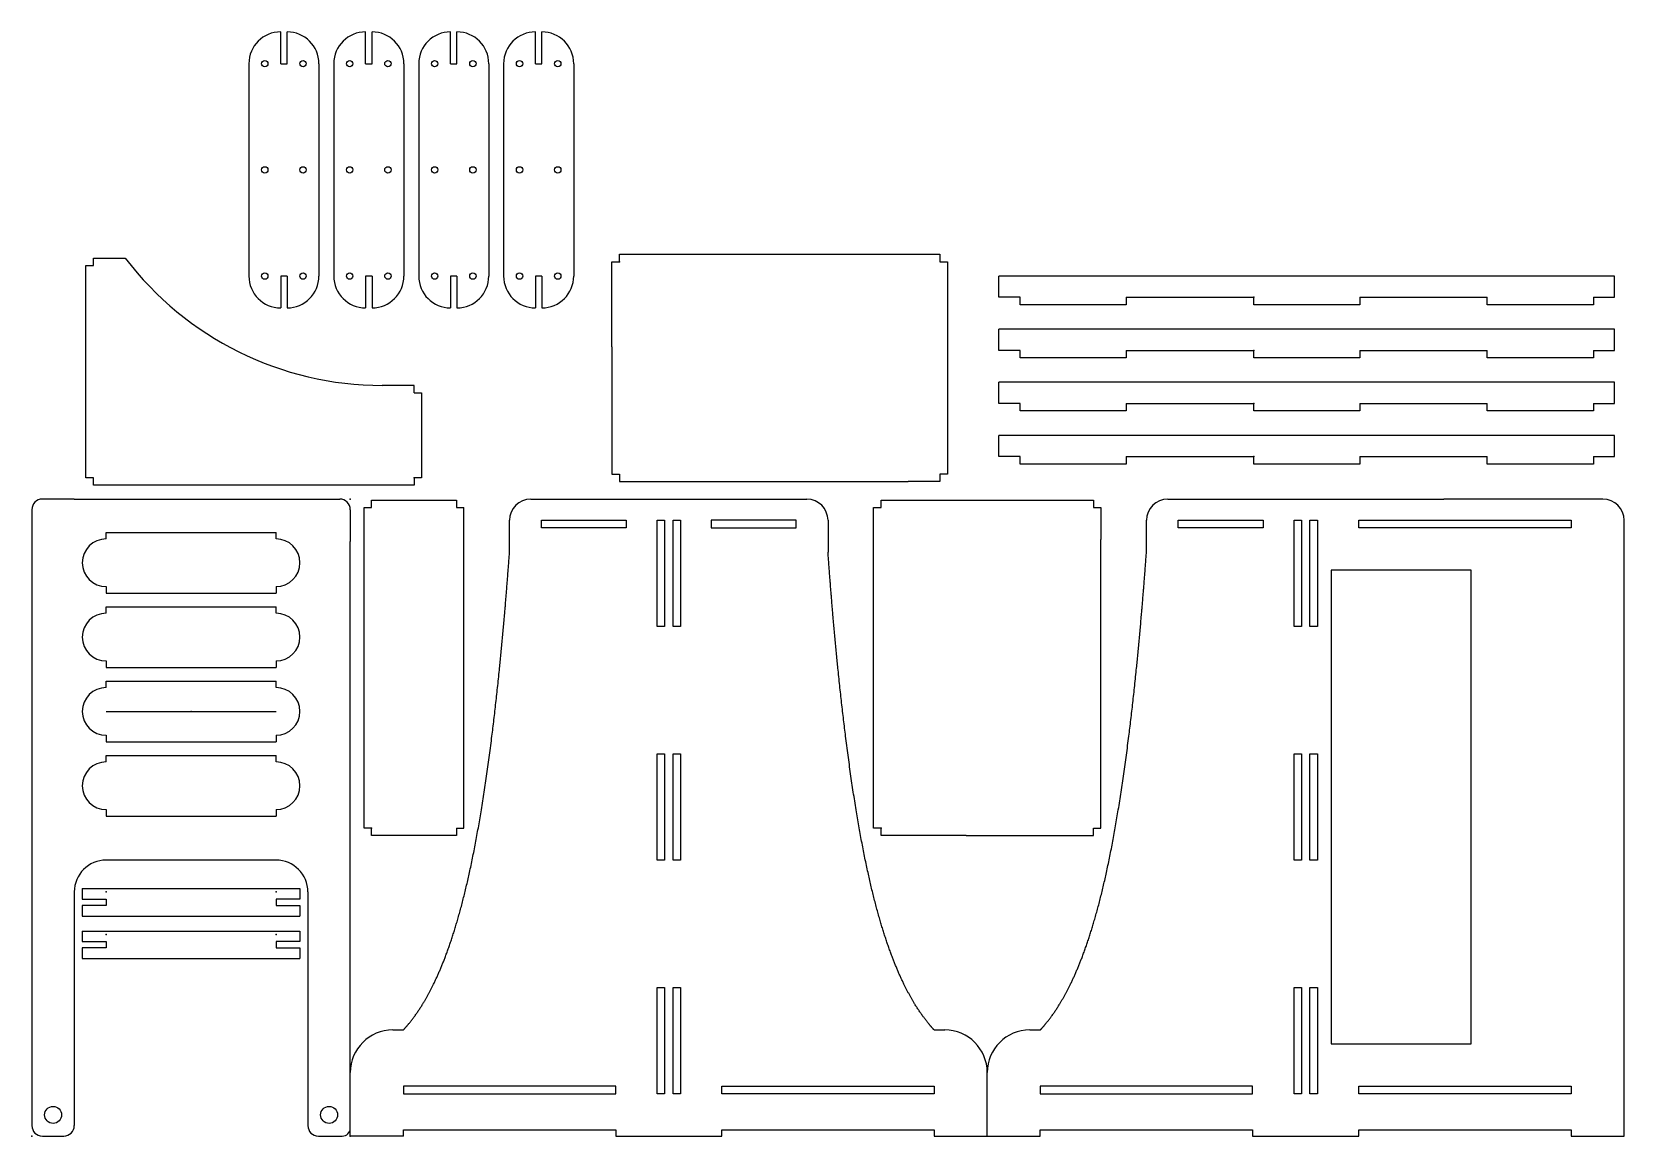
# Model space of a CAD drawing. Header units: centimetres. Extents: x 0 to 75, y 0 to 52.
import ezdxf

# ---------------------------------------------------------------- set-up
doc = ezdxf.new("R2010")
doc.units = ezdxf.units.CM
doc.header["$MEASUREMENT"] = 0
doc.layers.add('Yoke_Sketch1', color=7, linetype='Continuous')

# ---------------------------------------------------------------- blocks, each defined once
blk = doc.blocks.new('Yoke')
at = {"layer": 'Yoke_Sketch1'}
for p, q in [((11.722, 50.5), (11.722, 52)), ((12.022, 50.5), (12.022, 52)), ((15.722, 50.5), (15.722, 52)), ((16.022, 50.5), (16.022, 52)), ((19.722, 50.5), (19.722, 52)), ((20.022, 50.5), (20.022, 52)), ((23.722, 50.5), (23.722, 52)), ((24.022, 50.5), (24.022, 52)), ((10.222, 50.5), (10.222, 40.5)), ((11.722, 50.5), (12.022, 50.5)), ((13.522, 50.5), (13.522, 40.5)), ((14.222, 50.5), (14.222, 40.5)), ((15.722, 50.5), (16.022, 50.5)), ((17.522, 50.5), (17.522, 40.5)), ((18.222, 50.5), (18.222, 40.5)), ((19.722, 50.5), (20.022, 50.5)), ((21.522, 50.5), (21.522, 40.5)), ((22.222, 50.5), (22.222, 40.5)), ((23.722, 50.5), (24.022, 50.5)), ((25.522, 50.5), (25.522, 40.5)), ((2.9, 41.35), (4.4, 41.35)), ((2.9, 41), (2.9, 41.35)), ((27.675, 41.175), (27.675, 41.525)), ((27.675, 41.525), (42.775, 41.525)), ((42.775, 41.525), (42.775, 41.175)), ((2.55, 31), (2.55, 41)), ((2.55, 41), (2.9, 41)), ((27.325, 41.175), (27.675, 41.175)), ((27.325, 37.175), (27.325, 41.175)), ((42.775, 41.175), (43.125, 41.175)), ((43.125, 41.175), (43.125, 31.175)), ((74.55, 40.5), (45.55, 40.5)), ((45.55, 39.5), (45.55, 40.5)), ((12.022, 40.5), (11.722, 40.5)), ((11.722, 40.5), (11.722, 39)), ((12.022, 40.5), (12.022, 39)), ((16.022, 40.5), (15.722, 40.5)), ((15.722, 40.5), (15.722, 39)), ((16.022, 40.5), (16.022, 39)), ((19.722, 40.5), (19.722, 39)), ((20.022, 40.5), (19.722, 40.5)), ((20.022, 40.5), (20.022, 39)), ((24.022, 40.5), (23.722, 40.5)), ((23.722, 40.5), (23.722, 39)), ((24.022, 40.5), (24.022, 39)), ((74.55, 39.5), (74.55, 40.5)), ((46.55, 39.5), (45.55, 39.5)), ((46.55, 39.15), (46.55, 39.5)), ((51.55, 39.15), (46.55, 39.15)), ((51.55, 39.5), (57.55, 39.5)), ((51.55, 39.5), (51.55, 39.15)), ((57.55, 39.15), (57.55, 39.5)), ((62.55, 39.15), (57.55, 39.15)), ((62.55, 39.5), (62.55, 39.15)), ((62.55, 39.5), (68.55, 39.5)), ((68.55, 39.15), (68.55, 39.5)), ((73.55, 39.15), (68.55, 39.15)), ((73.55, 39.5), (74.55, 39.5)), ((73.55, 39.5), (73.55, 39.15)), ((45.55, 37), (45.55, 38)), ((74.55, 38), (45.55, 38)), ((74.55, 37), (74.55, 38)), ((27.325, 37.175), (27.325, 31.175)), ((46.55, 37), (45.55, 37)), ((46.55, 36.65), (46.55, 37)), ((51.55, 37), (51.55, 36.65)), ((51.55, 37), (57.55, 37)), ((57.55, 36.65), (57.55, 37)), ((62.55, 37), (62.55, 36.65)), ((62.55, 37), (68.55, 37)), ((68.55, 36.65), (68.55, 37)), ((73.55, 37), (73.55, 36.65)), ((73.55, 37), (74.55, 37)), ((51.55, 36.65), (46.55, 36.65)), ((62.55, 36.65), (57.55, 36.65)), ((73.55, 36.65), (68.55, 36.65)), ((18, 35.35), (16.5, 35.35)), ((18, 35), (18, 35.35)), ((74.55, 35.5), (45.55, 35.5)), ((45.55, 34.5), (45.55, 35.5)), ((74.55, 34.5), (74.55, 35.5)), ((18, 35), (18.35, 35)), ((18.35, 35), (18.35, 31)), ((46.55, 34.5), (45.55, 34.5)), ((73.55, 34.5), (74.55, 34.5)), ((46.55, 34.15), (46.55, 34.5)), ((51.55, 34.15), (46.55, 34.15)), ((51.55, 34.5), (57.55, 34.5)), ((51.55, 34.5), (51.55, 34.15)), ((57.55, 34.15), (57.55, 34.5)), ((62.55, 34.15), (57.55, 34.15)), ((62.55, 34.5), (62.55, 34.15)), ((62.55, 34.5), (68.55, 34.5)), ((68.55, 34.15), (68.55, 34.5)), ((73.55, 34.15), (68.55, 34.15)), ((73.55, 34.5), (73.55, 34.15)), ((74.55, 33), (45.55, 33)), ((45.55, 32), (45.55, 33)), ((74.55, 32), (74.55, 33)), ((46.55, 32), (45.55, 32)), ((46.55, 31.65), (46.55, 32)), ((51.55, 31.65), (46.55, 31.65)), ((51.55, 32), (57.55, 32)), ((51.55, 32), (51.55, 31.65)), ((57.55, 31.65), (57.55, 32)), ((62.55, 31.65), (57.55, 31.65)), ((62.55, 32), (68.55, 32)), ((62.55, 32), (62.55, 31.65)), ((68.55, 31.65), (68.55, 32)), ((73.55, 31.65), (68.55, 31.65)), ((73.55, 32), (73.55, 31.65)), ((73.55, 32), (74.55, 32)), ((2.9, 31), (2.55, 31)), ((2.9, 30.65), (2.9, 31)), ((18.35, 31), (18, 31)), ((18, 31), (18, 30.65)), ((27.325, 31.175), (27.675, 31.175)), ((27.675, 31.175), (27.675, 30.825)), ((27.675, 30.825), (41.275, 30.825)), ((42.775, 30.825), (41.275, 30.825)), ((42.775, 31.175), (42.775, 30.825)), ((43.125, 31.175), (42.775, 31.175)), ((2, 30), (0.5, 30)), ((2, 30), (14.5, 30)), ((18, 30.65), (2.9, 30.65)), ((23.5, 30), (25, 30)), ((23.5, 30), (25, 30)), ((25, 30), (35, 30)), ((25, 30), (35, 30)), ((25, 30), (35, 30)), ((25, 30), (35, 30)), ((35, 30), (36.5, 30)), ((35, 30), (36.5, 30)), ((53.5, 30), (55, 30)), ((55, 30), (65, 30)), ((55, 30), (65, 30)), ((65, 30), (66.5, 30)), ((74, 30), (66.5, 30)), ((0, 29.5), (0, 0.5)), ((15, 29.5), (15, 28)), ((15.65, 29.6), (16, 29.6)), ((15.65, 29.6), (16, 29.6)), ((15.65, 14.5), (15.65, 29.6)), ((15.65, 14.5), (15.65, 29.6)), ((16, 29.6), (16, 29.95)), ((16, 29.95), (20, 29.95)), ((16, 29.6), (16, 29.95)), ((16, 29.95), (20, 29.95)), ((20, 29.95), (20, 29.6)), ((20, 29.95), (20, 29.6)), ((20, 29.6), (20.35, 29.6)), ((20, 29.6), (20.35, 29.6)), ((20.35, 14.5), (20.35, 29.6)), ((20.35, 14.5), (20.35, 29.6)), ((39.65, 14.5), (39.65, 29.6)), ((39.65, 29.6), (40, 29.6)), ((40, 29.6), (40, 29.95)), ((40, 29.95), (50, 29.95)), ((50, 29.95), (50, 29.6)), ((50, 29.6), (50.35, 29.6)), ((50.35, 29.6), (50.35, 28.1)), ((22.5, 27.5), (22.5, 29)), ((22.5, 27.5), (22.5, 29)), ((24, 28.65), (24, 29)), ((24, 29), (28, 29)), ((24, 29), (28, 29)), ((24, 28.65), (24, 29)), ((28, 28.65), (24, 28.65)), ((28, 28.65), (24, 28.65)), ((28, 29), (28, 28.65)), ((28, 29), (28, 28.65)), ((29.45, 29), (29.8, 29)), ((29.45, 29), (29.8, 29)), ((29.45, 24), (29.45, 29)), ((29.45, 24), (29.45, 29)), ((29.45, 24), (29.45, 29)), ((29.45, 29), (29.8, 29)), ((29.45, 24), (29.45, 29)), ((29.45, 29), (29.8, 29)), ((29.8, 29), (29.8, 24)), ((29.8, 29), (29.8, 24)), ((29.8, 29), (29.8, 24)), ((29.8, 29), (29.8, 24)), ((30.2, 29), (30.55, 29)), ((30.2, 29), (30.55, 29)), ((30.2, 24), (30.2, 29)), ((30.2, 24), (30.2, 29)), ((30.2, 29), (30.55, 29)), ((30.2, 24), (30.2, 29)), ((30.2, 29), (30.55, 29)), ((30.2, 24), (30.2, 29)), ((30.55, 29), (30.55, 24)), ((30.55, 29), (30.55, 24)), ((30.55, 29), (30.55, 24)), ((30.55, 29), (30.55, 24)), ((32, 29), (32, 28.65)), ((36, 29), (32, 29)), ((36, 29), (32, 29)), ((32, 29), (32, 28.65)), ((32, 28.65), (36, 28.65)), ((32, 28.65), (36, 28.65)), ((36, 28.65), (36, 29)), ((36, 28.65), (36, 29)), ((37.5, 29), (37.5, 27.5)), ((37.5, 29), (37.5, 27.5)), ((52.5, 27.5), (52.5, 29)), ((54, 29), (58, 29)), ((54, 28.65), (54, 29)), ((58, 28.65), (54, 28.65)), ((58, 29), (58, 28.65)), ((59.45, 24), (59.45, 29)), ((59.45, 24), (59.45, 29)), ((59.45, 29), (59.8, 29)), ((59.45, 29), (59.8, 29)), ((59.8, 29), (59.8, 24)), ((59.8, 29), (59.8, 24)), ((60.2, 24), (60.2, 29)), ((60.2, 24), (60.2, 29)), ((60.2, 29), (60.55, 29)), ((60.2, 29), (60.55, 29)), ((60.55, 29), (60.55, 24)), ((60.55, 29), (60.55, 24)), ((62.5, 29), (72.5, 29)), ((62.5, 28.65), (62.5, 29)), ((72.5, 28.65), (62.5, 28.65)), ((72.5, 29), (72.5, 28.65)), ((75, 3), (75, 29)), ((3.5, 28.425), (11.5, 28.425)), ((3.5, 28.125), (3.5, 28.425)), ((11.5, 28.125), (11.5, 28.425)), ((15, 0.38), (15, 28)), ((50.35, 14.5), (50.35, 28.1)), ((61.2, 26.65), (61.2, 4.35)), ((67.8, 26.65), (61.2, 26.65)), ((67.8, 4.35), (67.8, 26.65)), ((67.8, 18), (67.8, 26.65)), ((3.5, 25.875), (3.5, 25.575)), ((3.5, 25.575), (11.5, 25.575)), ((11.5, 25.875), (11.5, 25.575)), ((3.5, 24.925), (11.5, 24.925)), ((3.5, 24.625), (3.5, 24.925)), ((11.5, 24.625), (11.5, 24.925)), ((29.8, 24), (29.45, 24)), ((29.8, 24), (29.45, 24)), ((29.8, 24), (29.45, 24)), ((29.8, 24), (29.45, 24)), ((30.55, 24), (30.2, 24)), ((30.55, 24), (30.2, 24)), ((30.55, 24), (30.2, 24)), ((30.55, 24), (30.2, 24)), ((59.8, 24), (59.45, 24)), ((59.8, 24), (59.45, 24)), ((60.55, 24), (60.2, 24)), ((60.55, 24), (60.2, 24)), ((3.5, 22.375), (3.5, 22.075)), ((3.5, 22.075), (11.5, 22.075)), ((11.5, 22.375), (11.5, 22.075)), ((3.5, 21.425), (11.5, 21.425)), ((3.5, 21.125), (3.5, 21.425)), ((11.5, 21.125), (11.5, 21.425)), ((3.5, 20), (11.5, 20)), ((3.5, 18.875), (3.5, 18.575)), ((11.5, 18.875), (11.5, 18.575)), ((3.5, 18.575), (11.5, 18.575)), ((29.45, 13), (29.45, 18)), ((29.45, 13), (29.45, 18)), ((29.45, 18), (29.8, 18)), ((29.45, 18), (29.8, 18)), ((29.45, 13), (29.45, 18)), ((29.45, 13), (29.45, 18)), ((29.45, 18), (29.8, 18)), ((29.45, 18), (29.8, 18)), ((29.8, 18), (29.8, 13)), ((29.8, 18), (29.8, 13)), ((29.8, 18), (29.8, 13)), ((29.8, 18), (29.8, 13)), ((30.2, 18), (30.55, 18)), ((30.2, 13), (30.2, 18)), ((30.2, 13), (30.2, 18)), ((30.2, 18), (30.55, 18)), ((30.2, 13), (30.2, 18)), ((30.2, 18), (30.55, 18)), ((30.2, 13), (30.2, 18)), ((30.2, 18), (30.55, 18)), ((30.55, 18), (30.55, 13)), ((30.55, 18), (30.55, 13)), ((30.55, 18), (30.55, 13)), ((30.55, 18), (30.55, 13)), ((59.45, 13), (59.45, 18)), ((59.45, 13), (59.45, 18)), ((59.45, 18), (59.8, 18)), ((59.45, 18), (59.8, 18)), ((59.8, 18), (59.8, 13)), ((59.8, 18), (59.8, 13)), ((60.2, 18), (60.55, 18)), ((60.2, 13), (60.2, 18)), ((60.2, 13), (60.2, 18)), ((60.2, 18), (60.55, 18)), ((60.55, 18), (60.55, 13)), ((60.55, 18), (60.55, 13)), ((3.5, 17.625), (3.5, 17.925)), ((3.5, 17.925), (11.5, 17.925)), ((11.5, 17.625), (11.5, 17.925)), ((3.5, 15.375), (3.5, 15.075)), ((3.5, 15.075), (11.5, 15.075)), ((11.5, 15.375), (11.5, 15.075)), ((16, 14.5), (15.65, 14.5)), ((16, 14.5), (15.65, 14.5)), ((16, 14.15), (16, 14.5)), ((16, 14.15), (16, 14.5)), ((20, 14.5), (20.35, 14.5)), ((20, 14.5), (20, 14.15)), ((20, 14.5), (20, 14.15)), ((20, 14.5), (20.35, 14.5)), ((40, 14.5), (39.65, 14.5)), ((40, 14.15), (40, 14.5)), ((50, 14.15), (50, 14.5)), ((50, 14.5), (50.35, 14.5)), ((20, 14.15), (16, 14.15)), ((20, 14.15), (16, 14.15)), ((44, 14.15), (40, 14.15)), ((44, 14.15), (50, 14.15)), ((11.5, 13), (3.5, 13)), ((29.8, 13), (29.45, 13)), ((29.8, 13), (29.45, 13)), ((29.8, 13), (29.45, 13)), ((29.8, 13), (29.45, 13)), ((30.55, 13), (30.2, 13)), ((30.55, 13), (30.2, 13)), ((30.55, 13), (30.2, 13)), ((30.55, 13), (30.2, 13)), ((59.8, 13), (59.45, 13)), ((59.8, 13), (59.45, 13)), ((60.55, 13), (60.2, 13)), ((60.55, 13), (60.2, 13)), ((2, 11.5), (2, 0.5)), ((2.375, 11.66), (12.625, 11.66)), ((2.375, 11.66), (2.375, 11.16)), ((2.375, 11.66), (2.375, 11.16)), ((2.375, 11.66), (12.625, 11.66)), ((2.375, 11.66), (12.625, 11.66)), ((2.375, 11.66), (2.375, 11.16)), ((2.375, 11.66), (2.375, 11.16)), ((2.375, 11.66), (12.625, 11.66)), ((12.625, 11.66), (12.625, 11.16)), ((12.625, 11.66), (12.625, 11.16)), ((12.625, 11.66), (12.625, 11.16)), ((12.625, 11.66), (12.625, 11.16)), ((13, 11.5), (13, 0.5)), ((2.375, 11.16), (3.5, 11.16)), ((2.375, 11.16), (3.5, 11.16)), ((2.375, 11.16), (3.5, 11.16)), ((2.375, 11.16), (3.5, 11.16)), ((3.5, 10.86), (2.375, 10.86)), ((2.375, 10.86), (2.375, 10.36)), ((2.375, 10.86), (2.375, 10.36)), ((3.5, 10.86), (2.375, 10.86)), ((3.5, 11.16), (3.5, 10.86)), ((3.5, 11.16), (3.5, 10.86)), ((12.625, 11.16), (11.5, 11.16)), ((12.625, 11.16), (11.5, 11.16)), ((12.625, 11.16), (11.5, 11.16)), ((11.5, 11.16), (11.5, 10.86)), ((11.5, 11.16), (11.5, 10.86)), ((12.625, 11.16), (11.5, 11.16)), ((11.5, 10.86), (12.625, 10.86)), ((11.5, 10.86), (12.625, 10.86)), ((12.625, 10.86), (12.625, 10.36)), ((12.625, 10.86), (12.625, 10.36)), ((2.375, 10.36), (12.625, 10.36)), ((2.375, 10.36), (12.625, 10.36)), ((2.375, 9.66), (2.375, 9.16)), ((2.375, 9.66), (12.625, 9.66)), ((2.375, 9.66), (12.625, 9.66)), ((2.375, 9.66), (2.375, 9.16)), ((2.375, 9.16), (3.5, 9.16)), ((2.375, 9.16), (3.5, 9.16)), ((3.5, 9.16), (3.5, 8.86)), ((12.625, 9.16), (11.5, 9.16)), ((11.5, 9.16), (11.5, 8.86)), ((12.625, 9.16), (11.5, 9.16)), ((12.625, 9.66), (12.625, 9.16)), ((12.625, 9.66), (12.625, 9.16)), ((2.375, 8.86), (2.375, 8.36)), ((3.5, 8.86), (2.375, 8.86)), ((2.375, 8.36), (12.625, 8.36)), ((11.5, 8.86), (12.625, 8.86)), ((12.625, 8.86), (12.625, 8.36)), ((29.45, 2), (29.45, 7)), ((29.45, 2), (29.45, 7)), ((29.45, 7), (29.8, 7)), ((29.45, 7), (29.8, 7)), ((29.45, 2), (29.45, 7)), ((29.45, 2), (29.45, 7)), ((29.45, 7), (29.8, 7)), ((29.45, 7), (29.8, 7)), ((29.8, 7), (29.8, 2)), ((29.8, 7), (29.8, 2)), ((29.8, 7), (29.8, 2)), ((29.8, 7), (29.8, 2)), ((30.2, 7), (30.55, 7)), ((30.2, 2), (30.2, 7)), ((30.2, 7), (30.55, 7)), ((30.2, 2), (30.2, 7)), ((30.2, 2), (30.2, 7)), ((30.2, 7), (30.55, 7)), ((30.2, 7), (30.55, 7)), ((30.2, 2), (30.2, 7)), ((30.55, 7), (30.55, 2)), ((30.55, 7), (30.55, 2)), ((30.55, 7), (30.55, 2)), ((30.55, 7), (30.55, 2)), ((59.45, 2), (59.45, 7)), ((59.45, 7), (59.8, 7)), ((59.45, 7), (59.8, 7)), ((59.45, 2), (59.45, 7)), ((59.8, 7), (59.8, 2)), ((59.8, 7), (59.8, 2)), ((60.2, 2), (60.2, 7)), ((60.2, 7), (60.55, 7)), ((60.2, 2), (60.2, 7)), ((60.2, 7), (60.55, 7)), ((60.55, 7), (60.55, 2)), ((60.55, 7), (60.55, 2)), ((17, 5), (17.5, 5)), ((17, 5), (17.5, 5)), ((42.5, 5), (43, 5)), ((42.5, 5), (43, 5)), ((47, 5), (47.5, 5)), ((61.2, 4.35), (67.8, 4.35)), ((15, 0), (15, 3)), ((15, 0), (15, 3)), ((45, 0), (45, 3)), ((45, 0), (45, 3)), ((45, 0), (45, 3)), ((75, 0), (75, 3)), ((17.5, 2.35), (17.5, 2)), ((17.5, 2.35), (17.5, 2)), ((27.5, 2.35), (17.5, 2.35)), ((27.5, 2.35), (17.5, 2.35)), ((27.5, 2), (27.5, 2.35)), ((27.5, 2), (27.5, 2.35)), ((32.5, 2.35), (42.5, 2.35)), ((32.5, 2), (32.5, 2.35)), ((32.5, 2.35), (42.5, 2.35)), ((32.5, 2), (32.5, 2.35)), ((42.5, 2.35), (42.5, 2)), ((42.5, 2.35), (42.5, 2)), ((47.5, 2.35), (47.5, 2)), ((57.5, 2.35), (47.5, 2.35)), ((57.5, 2), (57.5, 2.35)), ((62.5, 2.35), (72.5, 2.35)), ((62.5, 2), (62.5, 2.35)), ((72.5, 2.35), (72.5, 2)), ((17.5, 2), (27.5, 2)), ((17.5, 2), (27.5, 2)), ((29.8, 2), (29.45, 2)), ((29.8, 2), (29.45, 2)), ((29.8, 2), (29.45, 2)), ((29.8, 2), (29.45, 2)), ((30.55, 2), (30.2, 2)), ((30.55, 2), (30.2, 2)), ((30.55, 2), (30.2, 2)), ((30.55, 2), (30.2, 2)), ((42.5, 2), (32.5, 2)), ((42.5, 2), (32.5, 2)), ((47.5, 2), (57.5, 2)), ((59.8, 2), (59.45, 2)), ((59.8, 2), (59.45, 2)), ((60.55, 2), (60.2, 2)), ((60.55, 2), (60.2, 2)), ((72.5, 2), (62.5, 2)), ((0.5, 0), (1.5, 0)), ((17.5, 0), (15, 0)), ((17.5, 0.3), (27.5, 0.3)), ((17.5, 0), (17.5, 0.3)), ((27.5, 0.3), (27.5, 0)), ((27.5, 0), (32.5, 0)), ((32.5, 0), (32.5, 0.3)), ((32.5, 0.3), (42.5, 0.3)), ((42.5, 0.3), (42.5, 0)), ((42.5, 0), (45, 0)), ((45, 0), (47.5, 0)), ((47.5, 0.3), (57.5, 0.3)), ((47.5, 0), (47.5, 0.3)), ((57.5, 0.3), (57.5, 0)), ((57.5, 0), (62.5, 0)), ((62.5, 0.3), (72.5, 0.3)), ((62.5, 0), (62.5, 0.3)), ((72.5, 0.3), (72.5, 0)), ((72.5, 0), (75, 0)), ((13.5, 0), (14.62, 0))]:
    blk.add_line(p, q, dxfattribs=at)
for centre, radius in [((10.972, 50.5), 0.15), ((12.772, 50.5), 0.15), ((14.972, 50.5), 0.15), ((16.772, 50.5), 0.15), ((18.972, 50.5), 0.15), ((20.772, 50.5), 0.15), ((22.972, 50.5), 0.15), ((24.772, 50.5), 0.15), ((10.972, 45.5), 0.15), ((12.772, 45.5), 0.15), ((14.972, 45.5), 0.15), ((16.772, 45.5), 0.15), ((18.972, 45.5), 0.15), ((20.772, 45.5), 0.15), ((22.972, 45.5), 0.15), ((24.772, 45.5), 0.15), ((10.972, 40.5), 0.15), ((12.772, 40.5), 0.15), ((14.972, 40.5), 0.15), ((16.772, 40.5), 0.15), ((18.972, 40.5), 0.15), ((20.772, 40.5), 0.15), ((22.972, 40.5), 0.15), ((24.772, 40.5), 0.15), ((1, 1), 0.4), ((14, 1), 0.4)]:
    blk.add_circle(centre, radius, dxfattribs=at)
for centre, radius, start, end in [((11.722, 50.5), 1.5, 90, 180), ((12.022, 50.5), 1.5, 0, 90), ((15.722, 50.5), 1.5, 90, 180), ((16.022, 50.5), 1.5, 0, 90), ((19.722, 50.5), 1.5, 90, 180), ((20.022, 50.5), 1.5, 0, 90), ((23.722, 50.5), 1.5, 90, 180), ((24.022, 50.5), 1.5, 0, 90), ((16.5, 50.551), 15.201, 217.24934, 270), ((16.022, 40.5), 1.5, 270, 0), ((20.022, 40.5), 1.5, 270, 0), ((24.022, 40.5), 1.5, 270, 0), ((11.722, 40.5), 1.5, 180, 270), ((12.022, 40.5), 1.5, 270, 0), ((15.722, 40.5), 1.5, 180, 270), ((19.722, 40.5), 1.5, 180, 270), ((23.722, 40.5), 1.5, 180, 270), ((0.5, 29.5), 0.5, 90, 180), ((14.5, 29.5), 0.5, 0, 90), ((23.5, 29), 1, 90, 180), ((23.5, 29), 1, 90, 180), ((36.5, 29), 1, 0, 90), ((36.5, 29), 1, 0, 90), ((53.5, 29), 1, 90, 180), ((74, 29), 1, 360, 90), ((3.5, 27), 1.125, 90, 270), ((11.5, 27), 1.125, 270, 90), ((3.5, 23.5), 1.125, 90, 270), ((11.5, 23.5), 1.125, 270, 90), ((3.5, 20), 1.125, 90, 270), ((11.5, 20), 1.125, 270, 90), ((3.5, 16.5), 1.125, 90, 270), ((11.5, 16.5), 1.125, 270, 90), ((3.5, 11.5), 1.5, 90, 180), ((11.5, 11.5), 1.5, 0, 90), ((17, 3), 2, 90, 180), ((17, 3), 2, 90, 180), ((43, 3), 2, 0, 90), ((43, 3), 2, 0, 90), ((47, 3), 2, 90, 180), ((0.5, 0.5), 0.5, 180, 270), ((1.5, 0.5), 0.5, 270, 0), ((13.5, 0.5), 0.5, 180, 270), ((14.62, 0.38), 0.38, 270, 360)]:
    blk.add_arc(centre, radius, start, end, dxfattribs=at)
for points in [[(17.5, 5), (17.661, 5.174), (17.977, 5.548), (18.433, 6.193), (19.004, 7.22), (19.652, 8.8), (20.232, 10.687), (20.745, 12.879), (21.196, 15.351), (21.592, 18.071), (21.94, 21.009), (22.184, 23.516), (22.349, 25.477), (22.451, 26.82), (22.5, 27.5)], [(17.5, 5), (17.661, 5.174), (17.977, 5.548), (18.433, 6.193), (19.004, 7.22), (19.652, 8.8), (20.232, 10.687), (20.745, 12.879), (21.196, 15.351), (21.592, 18.071), (21.94, 21.009), (22.184, 23.516), (22.349, 25.477), (22.451, 26.82), (22.5, 27.5)], [(42.5, 5), (42.339, 5.174), (42.023, 5.548), (41.567, 6.193), (40.996, 7.22), (40.348, 8.8), (39.768, 10.687), (39.255, 12.879), (38.804, 15.351), (38.408, 18.071), (38.06, 21.009), (37.816, 23.516), (37.651, 25.477), (37.549, 26.82), (37.5, 27.5)], [(42.5, 5), (42.339, 5.174), (42.023, 5.548), (41.567, 6.193), (40.996, 7.22), (40.348, 8.8), (39.768, 10.687), (39.255, 12.879), (38.804, 15.351), (38.408, 18.071), (38.06, 21.009), (37.816, 23.516), (37.651, 25.477), (37.549, 26.82), (37.5, 27.5)], [(47.5, 5), (47.661, 5.174), (47.977, 5.548), (48.433, 6.193), (49.004, 7.22), (49.652, 8.8), (50.232, 10.687), (50.745, 12.879), (51.196, 15.351), (51.592, 18.071), (51.94, 21.009), (52.184, 23.516), (52.349, 25.477), (52.451, 26.82), (52.5, 27.5)]]:
    blk.add_open_spline(points, degree=5, dxfattribs=at)
for p in [(27.675, 41.175), (57.55, 39.5), (57.55, 37), (57.55, 34.5), (57.55, 32), (18, 31), (15, 30), (7.5, 20), (16, 14.5), (16, 14.5), (40, 14.5), (3.5, 11.5), (3.5, 11.5), (3.5, 11.5), (11.5, 11.5), (11.5, 11.5), (11.5, 11.5), (3.5, 9.5), (3.5, 9.5), (11.5, 9.5), (11.5, 9.5), (0, 0), (15, 0)]:
    blk.add_point(p, dxfattribs=at)
blk = doc.blocks.new('Component1')
blk.add_blockref('Yoke', (0, 0))

msp = doc.modelspace()

# ---------------------------------------------------------------- block references
msp.add_blockref('Component1', (0, 0))

doc.saveas('drawing.dxf')
